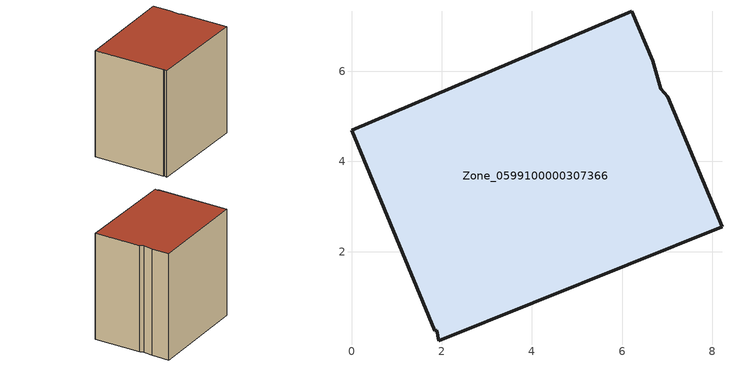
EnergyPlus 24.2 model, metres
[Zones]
Zone_0599100000307366
 floor ground (C_G): 1.94,0.02 1.89,0.26 1.84,0.25 0,4.69 6.22,7.33 6.68,6.24 6.85,5.61 7.01,5.44 8.21,2.55 z0
 wall outside (C_F): 1.89,0.26 1.94,0.02 8.21,2.55 7.01,5.44 6.85,5.61 6.68,6.24 6.22,7.33 0,4.69 1.84,0.25 1.89,0.26 z0:7.18
 roof outside (C_R): 6.68,6.24 6.22,7.33 0,4.69 1.84,0.25 1.89,0.26 1.94,0.02 8.21,2.55 7.01,5.44 6.85,5.61 z7.18
[BUILDING]
Pand.0599100000307366: North Axis=0; Terrain=City; Loads Convergence Tolerance Value=0.04; Temperature Convergence Tolerance Value=0.4; Solar Distribution=FullExterior; Maximum Number of Warmup Days=25; Minimum Number of Warmup Days=1
[Site:Location]
Rotterdam.The.Hague.AP_ZH_NLD Design_Conditions: Latitude=51.96; Longitude=4.45; Time Zone=1; Elevation=-4.5
[SITE:GROUNDTEMPERATURE:BUILDINGSURFACE]
18, 18, 18, 18, 18, 18, 18, 18, 18, 18, 18, 18
[MATERIAL] Thermal Absorptance=0.9; Solar Absorptance=0.7; Visible Absorptance=0.7
Name | Roughness | Thickness | Conductivity | Density | Specific Heat
G.TI.1946 | MediumSmooth | 0.15 | 1 | 540 | 1210
F.TI.1946 | Rough | 0.3 | 0.857143 | 1920 | 840
R.TI.1946 | MediumRough | 0.2 | 0.1 | 1500 | 1000
[CONSTRUCTION]
C_G: G.TI.1946
C_F: F.TI.1946
C_R: R.TI.1946
[ZONE]
Zone_0599100000307366: Type=1; Multiplier=1; Ceiling Height=Autocalculate; Volume=Autocalculate; Floor Area=autocalculate; Part of Total Floor Area=Yes
[ZONEINFILTRATION:DESIGNFLOWRATE]
Infil_Zone_0599100000307366: Zone or ZoneList or Space or SpaceList=Zone_0599100000307366; Schedule=AlwaysOn; Design Flow Rate Calculation Method=Flow/Area; Flow Rate per Floor Area=0.003; Constant Term Coefficient=1; Temperature Term Coefficient=0; Velocity Term Coefficient=0; Velocity Squared Term Coefficient=0
[HVACTEMPLATE:ZONE:IDEALLOADSAIRSYSTEM]
Zone_0599100000307366: Maximum Heating Supply Air Temperature=50; Minimum Cooling Supply Air Temperature=13; Maximum Heating Supply Air Humidity Ratio=0.0156; Minimum Cooling Supply Air Humidity Ratio=0.0077; Heating Limit=NoLimit; Cooling Limit=NoLimit; Dehumidification Control Type=ConstantSensibleHeatRatio; Cooling Sensible Heat Ratio=0.7; Dehumidification Setpoint=60; Humidification Control Type=None; Humidification Setpoint=30; Outdoor Air Method=None; Outdoor Air Flow Rate per Person=0.00944; Outdoor Air Flow Rate per Zone Floor Area=0; Outdoor Air Flow Rate per Zone=0; Demand Controlled Ventilation Type=None; Outdoor Air Economizer Type=NoEconomizer; Heat Recovery Type=None; Sensible Heat Recovery Effectiveness=0.7; Latent Heat Recovery Effectiveness=0.65
[ZONECONTROL:THERMOSTAT]
ThermostatControl_Zone_0599100000307366: Zone or ZoneList=Zone_0599100000307366; Control Type Schedule=DualSetpointControlType; Control 1=Thermostat_Zone_0599100000307366; Temperature Difference Between Cutout And Setpoint=0
[THERMOSTATSETPOINT:DUALSETPOINT]
Thermostat_Zone_0599100000307366: Heating Setpoint Temperature Schedule=HeatingSetpoint_Zone_0599100000307366; Cooling Setpoint Temperature Schedule=CoolingSetpoint_Zone_0599100000307366
[SCHEDULE:COMPACT]
HeatingSetpoint_Zone_0599100000307366: Through: 12/31, For: AllDays, Until: 24:00, 21
CoolingSetpoint_Zone_0599100000307366: Through: 12/31, For: AllDays, Until: 24:00, 24
DualSetpointControlType: Through: 12/31, For: AllDays, Until: 24:00, 4
AlwaysOn: Through: 12/31, For: AllDays, Until: 24:00, 1
